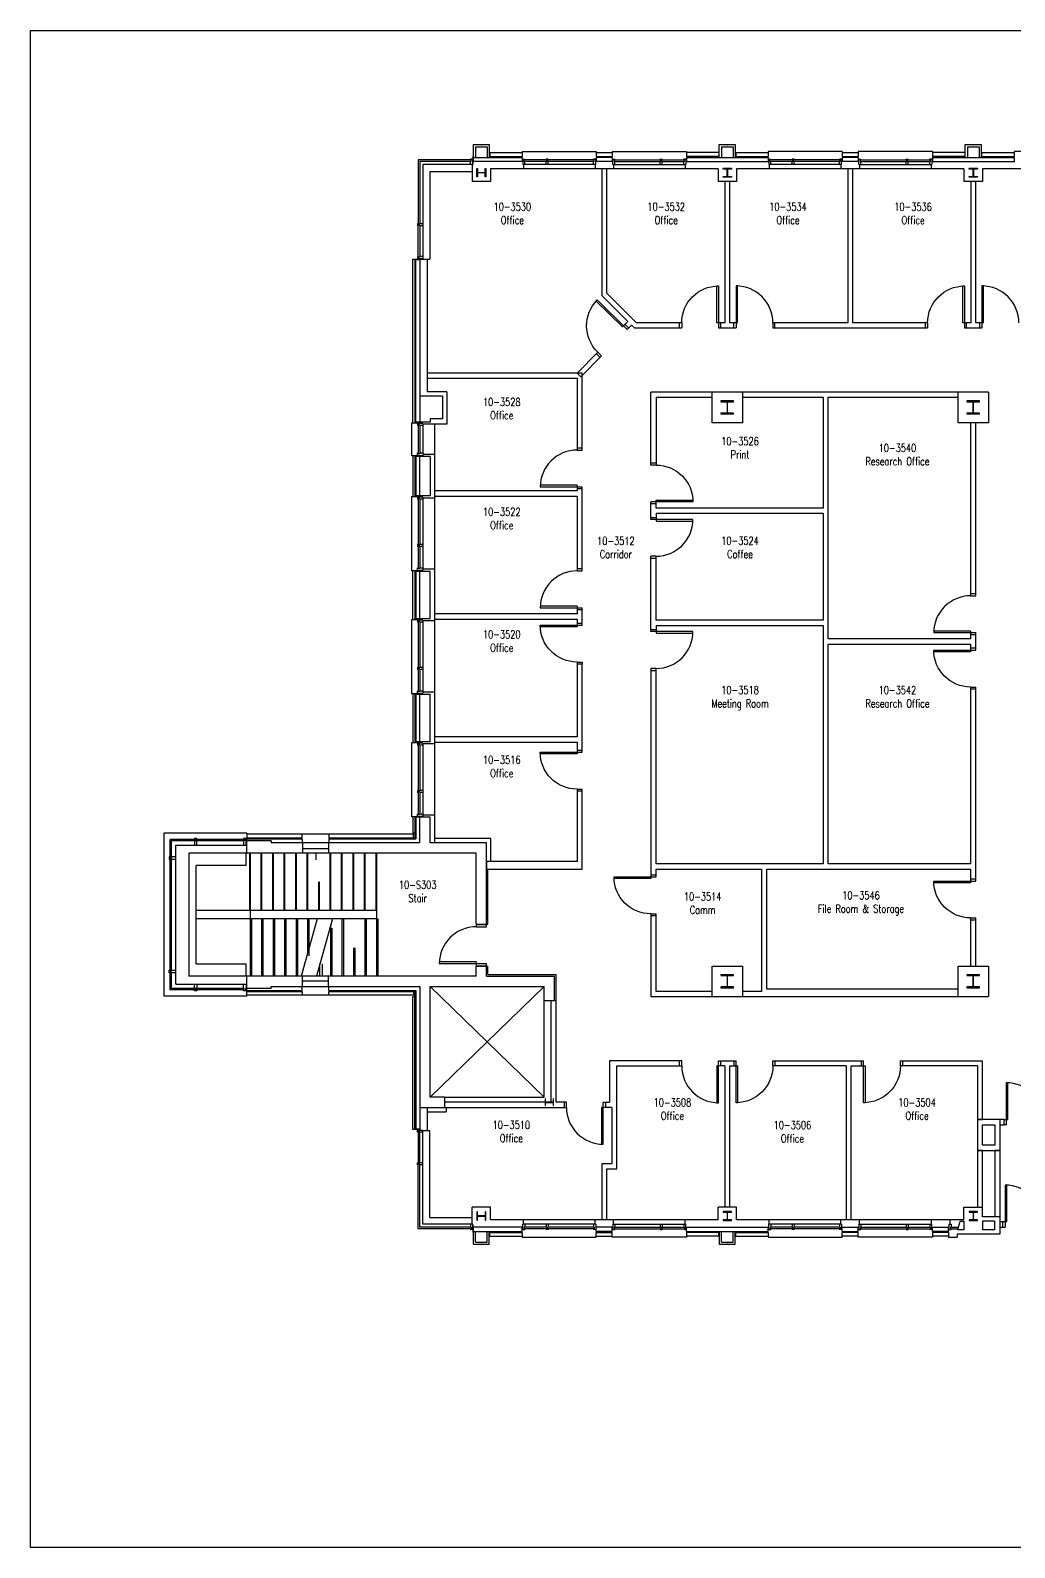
# Model space of a CAD drawing. Extents: x 11182 to 734459, y -1391328 to 152085.
# Drawn here: x 403488 to 427498, y -1110675 to -1073659 of the extents above; entities that cross this region are included whole.
import ezdxf
from ezdxf.enums import TextEntityAlignment as Align

# ---------------------------------------------------------------- set-up
doc = ezdxf.new("R2010")
doc.units = 0
doc.header["$LTSCALE"] = 500
doc.header["$MEASUREMENT"] = 0
doc.layers.add('0_Defpoints', color=106, linetype='CONTINUOUS', plot=False)
for name, color, linetype in [('0_room_data', 7, 'CONTINUOUS'), ('1_Wall_Exist', 251, 'CONTINUOUS'), ('3_Text', 7, 'CONTINUOUS')]:
    doc.layers.add(name, color=color, linetype=linetype)
doc.styles.add('1_200', font='simplex.shx', dxfattribs={"width": 0.75, "height": 460})

# ---------------------------------------------------------------- blocks, each defined once
blk = doc.blocks.new('room_data')
at = {"layer": '3_Text', "style": '1_200', "width": 0.75}
for tag, p in [('ROOMNUM', (0, 0)), ('ROOMUSE', (0, -575))]:
    blk.add_attdef(tag, text='', height=345, dxfattribs=at).set_placement(p, align=Align.MIDDLE_CENTER)

msp = doc.modelspace()

# ---------------------------------------------------------------- linework, layer by layer
at = {"layer": '0_Defpoints'}
msp.add_lwpolyline([(403488, -1073659), (461123, -1073659), (461123, -1110675), (403488, -1110675)], close=True, dxfattribs=at)
at = {"layer": '1_Wall_Exist'}
for p, q in [((414286, -1076728), (414281, -1076913)), ((414282, -1076914), (414287, -1076729)), ((414291, -1076728), (414286, -1076728)), ((414287, -1076729), (414290, -1076729)), ((414290, -1076729), (414290, -1076737)), ((414290, -1076737), (414291, -1076737)), ((414291, -1076737), (414291, -1076728)), ((414293, -1076443), (414293, -1076858)), ((414293, -1076443), (414483, -1076443)), ((414293, -1076758), (415483, -1076758)), ((414347, -1076497), (414629, -1076497)), ((414347, -1076497), (414347, -1076758)), ((414483, -1076443), (414483, -1076453)), ((414483, -1076453), (414493, -1076453)), ((414493, -1076453), (414493, -1076443)), ((414493, -1076443), (414683, -1076443)), ((414629, -1076497), (414629, -1076758)), ((414683, -1076443), (414683, -1076758)), ((414693, -1076643), (415483, -1076643)), ((414693, -1076643), (414693, -1076733)), ((414693, -1076733), (415483, -1076733)), ((415483, -1076618), (415483, -1076733)), ((415483, -1076618), (417293, -1076618)), ((415483, -1076758), (415483, -1076858)), ((417293, -1076618), (417293, -1076733)), ((417293, -1076643), (417683, -1076643)), ((417293, -1076733), (417683, -1076733)), ((417683, -1076758), (417293, -1076758)), ((417293, -1076758), (417293, -1076858)), ((417683, -1076618), (417683, -1076733)), ((417683, -1076618), (419493, -1076618)), ((417683, -1076758), (417683, -1076858)), ((419493, -1076618), (419493, -1076733)), ((420283, -1076643), (419493, -1076643)), ((420283, -1076733), (419493, -1076733)), ((419493, -1076758), (421483, -1076758)), ((419493, -1076758), (419493, -1076858)), ((420283, -1076643), (420283, -1076733)), ((420293, -1076758), (420293, -1076443)), ((420293, -1076443), (420483, -1076443)), ((420347, -1076497), (420629, -1076497)), ((420347, -1076497), (420347, -1076758)), ((420483, -1076443), (420483, -1076453)), ((420483, -1076453), (420493, -1076453)), ((420493, -1076453), (420493, -1076443)), ((420493, -1076443), (420683, -1076443)), ((420629, -1076497), (420629, -1076758)), ((420683, -1076443), (420683, -1076758)), ((420693, -1076643), (421483, -1076643)), ((420693, -1076643), (420693, -1076733)), ((420693, -1076733), (421483, -1076733)), ((421483, -1076618), (421483, -1076733)), ((423293, -1076618), (421483, -1076618)), ((421483, -1076758), (421483, -1076858)), ((423293, -1076618), (423293, -1076733)), ((423293, -1076643), (423683, -1076643)), ((423293, -1076733), (423683, -1076733)), ((423683, -1076758), (423293, -1076758)), ((423293, -1076758), (423293, -1076858)), ((423683, -1076618), (423683, -1076733)), ((425493, -1076618), (423683, -1076618)), ((423683, -1076758), (423683, -1076858)), ((425493, -1076618), (425493, -1076733)), ((426283, -1076643), (425493, -1076643)), ((426283, -1076733), (425493, -1076733)), ((425493, -1076758), (427483, -1076758)), ((425493, -1076758), (425493, -1076858)), ((426283, -1076643), (426283, -1076733)), ((426293, -1076758), (426293, -1076443)), ((426293, -1076443), (426483, -1076443)), ((426347, -1076497), (426629, -1076497)), ((426347, -1076497), (426347, -1076758)), ((426483, -1076443), (426483, -1076453)), ((426483, -1076453), (426493, -1076453)), ((426493, -1076453), (426493, -1076443)), ((426493, -1076443), (426683, -1076443)), ((426629, -1076497), (426629, -1076758)), ((426683, -1076443), (426683, -1076758)), ((426693, -1076643), (427483, -1076643)), ((426693, -1076643), (426693, -1076733)), ((426693, -1076733), (427483, -1076733)), ((427483, -1076618), (427483, -1076733)), ((429293, -1076618), (427483, -1076618)), ((427483, -1076758), (427483, -1076858)), ((414242, -1076821), (412951, -1076821)), ((412951, -1076821), (412951, -1078390)), ((414242, -1076858), (412988, -1076858)), ((412988, -1076858), (412988, -1078390)), ((414278, -1076931), (413061, -1076931)), ((413061, -1076931), (413061, -1079228)), ((413229, -1077099), (414262, -1077099)), ((413229, -1077099), (413229, -1079238)), ((414278, -1076802), (414228, -1076802)), ((414228, -1076821), (414228, -1076802)), ((414228, -1076931), (414228, -1076858)), ((414242, -1076858), (414242, -1076821)), ((414262, -1076931), (414262, -1077349)), ((414281, -1076913), (414266, -1076913)), ((414266, -1076913), (414266, -1076914)), ((414266, -1076913), (414266, -1076914)), ((414266, -1076914), (414282, -1076914)), ((414278, -1076802), (414278, -1076931)), ((415498, -1076858), (414278, -1076858)), ((414380, -1077236), (414380, -1077030)), ((414380, -1077030), (414394, -1077030)), ((414397, -1077033), (414397, -1077125)), ((414397, -1077141), (414397, -1077233)), ((414400, -1077128), (414576, -1077128)), ((414576, -1077138), (414400, -1077138)), ((414579, -1077125), (414579, -1077033)), ((414579, -1077233), (414579, -1077141)), ((414582, -1077030), (414596, -1077030)), ((414596, -1077030), (414596, -1077236)), ((414714, -1077039), (414714, -1077349)), ((420262, -1077039), (414714, -1077039)), ((415498, -1076802), (415498, -1076931)), ((415498, -1076802), (415548, -1076802)), ((417278, -1076931), (415498, -1076931)), ((415514, -1076931), (415514, -1077039)), ((416087, -1076821), (415534, -1076821)), ((415534, -1076858), (415534, -1076821)), ((416087, -1076858), (415534, -1076858)), ((415548, -1076821), (415548, -1076802)), ((415548, -1076931), (415548, -1076858)), ((416123, -1076802), (416073, -1076802)), ((416073, -1076821), (416073, -1076802)), ((416073, -1076931), (416073, -1076858)), ((416087, -1076858), (416087, -1076821)), ((417242, -1076821), (416112, -1076821)), ((416112, -1076858), (416112, -1076821)), ((417242, -1076858), (416112, -1076858)), ((416123, -1076821), (416123, -1076802)), ((416123, -1076931), (416123, -1076858)), ((417278, -1076802), (417228, -1076802)), ((417228, -1076821), (417228, -1076802)), ((417228, -1076931), (417228, -1076858)), ((417242, -1076858), (417242, -1076821)), ((417262, -1076931), (417262, -1077039)), ((417278, -1076931), (417278, -1076802)), ((417698, -1076858), (417278, -1076858)), ((417426, -1077039), (417426, -1080124)), ((417551, -1080072), (417551, -1077039)), ((417698, -1076802), (417748, -1076802)), ((417698, -1076931), (417698, -1076802)), ((417698, -1076931), (419478, -1076931)), ((417714, -1076931), (417714, -1077039)), ((417734, -1076821), (418864, -1076821)), ((417734, -1076858), (417734, -1076821)), ((417734, -1076858), (418864, -1076858)), ((417748, -1076821), (417748, -1076802)), ((417748, -1076931), (417748, -1076858)), ((418853, -1076802), (418903, -1076802)), ((418853, -1076821), (418853, -1076802)), ((418853, -1076931), (418853, -1076858)), ((418864, -1076858), (418864, -1076821)), ((418889, -1076821), (419442, -1076821)), ((418889, -1076858), (418889, -1076821)), ((418889, -1076858), (419442, -1076858)), ((418903, -1076821), (418903, -1076802)), ((418903, -1076931), (418903, -1076858)), ((419478, -1076802), (419428, -1076802)), ((419428, -1076821), (419428, -1076802)), ((419428, -1076931), (419428, -1076858)), ((419442, -1076858), (419442, -1076821)), ((419462, -1076931), (419462, -1077039)), ((419478, -1076802), (419478, -1076931)), ((419478, -1076858), (421498, -1076858)), ((420262, -1077039), (420262, -1077349)), ((420385, -1077039), (420385, -1077025)), ((420385, -1077025), (420591, -1077025)), ((420480, -1077042), (420388, -1077042)), ((420483, -1077221), (420483, -1077045)), ((420493, -1077045), (420493, -1077221)), ((420588, -1077042), (420496, -1077042)), ((420591, -1077025), (420591, -1077039)), ((420714, -1077039), (420714, -1077349)), ((426262, -1077039), (420714, -1077039)), ((421498, -1076802), (421498, -1076931)), ((421498, -1076802), (421548, -1076802)), ((423278, -1076931), (421498, -1076931)), ((421514, -1076931), (421514, -1077039)), ((422087, -1076821), (421534, -1076821)), ((421534, -1076858), (421534, -1076821)), ((422087, -1076858), (421534, -1076858)), ((421548, -1076821), (421548, -1076802)), ((421548, -1076931), (421548, -1076858)), ((422123, -1076802), (422073, -1076802)), ((422073, -1076821), (422073, -1076802)), ((422073, -1076931), (422073, -1076858)), ((422087, -1076858), (422087, -1076821)), ((423242, -1076821), (422112, -1076821)), ((422112, -1076858), (422112, -1076821)), ((423242, -1076858), (422112, -1076858)), ((422123, -1076821), (422123, -1076802)), ((422123, -1076931), (422123, -1076858)), ((423278, -1076802), (423228, -1076802)), ((423228, -1076821), (423228, -1076802)), ((423228, -1076931), (423228, -1076858)), ((423242, -1076858), (423242, -1076821)), ((423262, -1076931), (423262, -1077039)), ((423278, -1076931), (423278, -1076802)), ((423698, -1076858), (423278, -1076858)), ((423426, -1077039), (423426, -1080795)), ((423551, -1080795), (423551, -1077039)), ((423698, -1076802), (423748, -1076802)), ((423698, -1076931), (423698, -1076802)), ((423698, -1076931), (425478, -1076931)), ((423714, -1076931), (423714, -1077039)), ((423734, -1076821), (424864, -1076821)), ((423734, -1076858), (423734, -1076821)), ((423734, -1076858), (424864, -1076858)), ((423748, -1076821), (423748, -1076802)), ((423748, -1076931), (423748, -1076858)), ((424853, -1076802), (424903, -1076802)), ((424853, -1076821), (424853, -1076802)), ((424853, -1076931), (424853, -1076858)), ((424864, -1076858), (424864, -1076821)), ((424889, -1076821), (425442, -1076821)), ((424889, -1076858), (424889, -1076821)), ((424889, -1076858), (425442, -1076858)), ((424903, -1076821), (424903, -1076802)), ((424903, -1076931), (424903, -1076858)), ((425478, -1076802), (425428, -1076802)), ((425428, -1076821), (425428, -1076802)), ((425428, -1076931), (425428, -1076858)), ((425442, -1076858), (425442, -1076821)), ((425462, -1076931), (425462, -1077039)), ((425478, -1076802), (425478, -1076931)), ((425478, -1076858), (427498, -1076858)), ((426262, -1077039), (426262, -1077349)), ((426385, -1077039), (426385, -1077025)), ((426385, -1077025), (426591, -1077025)), ((426480, -1077042), (426388, -1077042)), ((426483, -1077221), (426483, -1077045)), ((426493, -1077045), (426493, -1077221)), ((426588, -1077042), (426496, -1077042)), ((426591, -1077025), (426591, -1077039)), ((426714, -1077039), (426714, -1077349)), ((432262, -1077039), (426714, -1077039)), ((414714, -1077349), (414262, -1077349)), ((414394, -1077236), (414380, -1077236)), ((414596, -1077236), (414582, -1077236)), ((420714, -1077349), (420262, -1077349)), ((420385, -1077241), (420385, -1077227)), ((420591, -1077241), (420385, -1077241)), ((420388, -1077224), (420480, -1077224)), ((420426, -1077349), (420426, -1080795)), ((420496, -1077224), (420588, -1077224)), ((420551, -1080795), (420551, -1077349)), ((420591, -1077227), (420591, -1077241)), ((426714, -1077349), (426262, -1077349)), ((426385, -1077241), (426385, -1077227)), ((426591, -1077241), (426385, -1077241)), ((426388, -1077224), (426480, -1077224)), ((426426, -1077349), (426426, -1080795)), ((426496, -1077224), (426588, -1077224)), ((426551, -1080795), (426551, -1077349)), ((426591, -1077227), (426591, -1077241)), ((412932, -1078378), (412932, -1078428)), ((412951, -1078378), (412932, -1078378)), ((412951, -1078428), (412932, -1078428)), ((412988, -1078390), (412951, -1078390)), ((412951, -1079190), (412951, -1078415)), ((412988, -1078415), (412951, -1078415)), ((413061, -1078378), (412988, -1078378)), ((412988, -1078415), (412988, -1079190)), ((413061, -1078428), (412988, -1078428)), ((412818, -1083233), (412818, -1079243)), ((412818, -1079243), (412988, -1079243)), ((412863, -1079253), (412863, -1083218)), ((412863, -1079253), (412988, -1079253)), ((412888, -1083218), (412888, -1079253)), ((412932, -1079178), (412932, -1079228)), ((412951, -1079178), (412932, -1079178)), ((412932, -1079228), (413061, -1079228)), ((412988, -1079190), (412951, -1079190)), ((413061, -1079178), (412988, -1079178)), ((412988, -1079238), (413169, -1079238)), ((412988, -1079238), (412988, -1083218)), ((413169, -1079238), (413169, -1082475)), ((413169, -1079238), (413229, -1079238)), ((418273, -1080795), (417551, -1080072)), ((420236, -1080795), (420236, -1079895)), ((420236, -1079895), (420276, -1079895)), ((420276, -1079895), (420276, -1080920)), ((420741, -1079895), (420701, -1079895)), ((420701, -1079895), (420701, -1080920)), ((420741, -1080795), (420741, -1079895)), ((426236, -1080795), (426236, -1079895)), ((426236, -1079895), (426276, -1079895)), ((426276, -1079895), (426276, -1080920)), ((426741, -1079895), (426701, -1079895)), ((426701, -1079895), (426701, -1080920)), ((426741, -1080795), (426741, -1079895)), ((417288, -1080265), (417316, -1080237)), ((417930, -1080896), (417288, -1080265)), ((417316, -1080237), (418047, -1080955)), ((417426, -1080124), (418062, -1080761)), ((418062, -1080761), (417930, -1080896)), ((417993, -1080831), (418082, -1080919)), ((418047, -1080955), (418151, -1080849)), ((418151, -1080849), (418222, -1080920)), ((419376, -1080795), (418273, -1080795)), ((419326, -1080920), (419326, -1080795)), ((419376, -1080795), (419376, -1080920)), ((420426, -1080795), (420236, -1080795)), ((420326, -1080795), (420326, -1080920)), ((420741, -1080795), (420551, -1080795)), ((420651, -1080920), (420651, -1080795)), ((423426, -1080795), (421601, -1080795)), ((421601, -1080795), (421601, -1080920)), ((421651, -1080920), (421651, -1080795)), ((425376, -1080795), (423551, -1080795)), ((425326, -1080920), (425326, -1080795)), ((425376, -1080795), (425376, -1080920)), ((426426, -1080795), (426236, -1080795)), ((426326, -1080920), (426326, -1080795)), ((426741, -1080795), (426551, -1080795)), ((426651, -1080920), (426651, -1080795)), ((418222, -1080920), (419376, -1080920)), ((420276, -1080920), (420701, -1080920)), ((421601, -1080920), (425376, -1080920)), ((426276, -1080920), (426701, -1080920)), ((417327, -1081509), (416825, -1082021)), ((417381, -1081633), (417292, -1081545)), ((417327, -1081509), (417417, -1081597)), ((416914, -1082108), (417417, -1081597)), ((416950, -1082021), (413169, -1082020)), ((413169, -1082020), (413169, -1082145)), ((413169, -1082145), (416825, -1082146)), ((416825, -1082021), (416914, -1082108)), ((416825, -1082146), (416825, -1083898)), ((416950, -1083898), (416950, -1082021)), ((413538, -1082583), (412988, -1082583)), ((413646, -1082475), (413169, -1082475)), ((413538, -1082583), (413538, -1083133)), ((413646, -1082475), (413646, -1083268)), ((426860, -1082485), (418625, -1082485)), ((418625, -1084263), (418625, -1082485)), ((418750, -1082610), (420117, -1082610)), ((418750, -1082610), (418750, -1084263)), ((420117, -1083231), (420117, -1082485)), ((420642, -1082701), (420335, -1082701)), ((420335, -1082701), (420335, -1082717)), ((420642, -1082717), (420642, -1082701)), ((420860, -1082485), (420860, -1083231)), ((420860, -1082610), (422825, -1082610)), ((422825, -1082610), (422825, -1085314)), ((422950, -1088505), (422950, -1082610)), ((422950, -1082610), (426117, -1082610)), ((426117, -1083231), (426117, -1082485)), ((426642, -1082701), (426335, -1082701)), ((426335, -1082701), (426335, -1082717)), ((426642, -1082717), (426642, -1082701)), ((426860, -1082485), (426860, -1083231)), ((420335, -1082999), (420335, -1083015)), ((420335, -1083015), (420642, -1083015)), ((420338, -1082720), (420479, -1082720)), ((420479, -1082996), (420338, -1082996)), ((420482, -1082723), (420482, -1082993)), ((420494, -1082993), (420494, -1082723)), ((420497, -1082720), (420639, -1082720)), ((420639, -1082996), (420497, -1082996)), ((420642, -1083015), (420642, -1082999)), ((426335, -1082999), (426335, -1083015)), ((426335, -1083015), (426642, -1083015)), ((426338, -1082720), (426479, -1082720)), ((426479, -1082996), (426338, -1082996)), ((426482, -1082723), (426482, -1082993)), ((426494, -1082993), (426494, -1082723)), ((426497, -1082720), (426639, -1082720)), ((426639, -1082996), (426497, -1082996)), ((426642, -1083015), (426642, -1082999)), ((412793, -1084043), (412793, -1083233)), ((412793, -1083233), (412988, -1083233)), ((413238, -1083218), (412863, -1083218)), ((412932, -1083248), (412932, -1083298)), ((413061, -1083248), (412932, -1083248)), ((412951, -1083298), (412932, -1083298)), ((412951, -1083284), (412951, -1083991)), ((412988, -1083284), (412951, -1083284)), ((412988, -1083284), (412988, -1083991)), ((413061, -1083298), (412988, -1083298)), ((413061, -1083248), (413061, -1084028)), ((413646, -1083268), (413061, -1083268)), ((413538, -1083133), (413238, -1083133)), ((413238, -1083133), (413238, -1083218)), ((413346, -1083268), (413346, -1093483)), ((420860, -1083231), (420117, -1083231)), ((426860, -1083231), (426117, -1083231)), ((426425, -1083231), (426425, -1087453)), ((426550, -1087453), (426550, -1083231)), ((412988, -1084043), (412793, -1084043)), ((412818, -1084043), (412818, -1085033)), ((412863, -1084058), (412863, -1085018)), ((413238, -1084058), (412863, -1084058)), ((412888, -1084058), (412888, -1085018)), ((412932, -1084028), (412932, -1083978)), ((412951, -1083978), (412932, -1083978)), ((412932, -1084028), (413061, -1084028)), ((412988, -1083991), (412951, -1083991)), ((413061, -1083978), (412988, -1083978)), ((412988, -1085018), (412988, -1084058)), ((413346, -1084008), (413061, -1084008)), ((413238, -1084058), (413238, -1085018)), ((416825, -1083848), (416950, -1083848)), ((416825, -1083898), (416950, -1083898)), ((418625, -1084213), (418750, -1084213)), ((418750, -1084263), (418625, -1084263)), ((416825, -1084895), (413346, -1084895)), ((413346, -1084895), (413346, -1085020)), ((416825, -1084758), (415925, -1084758)), ((415925, -1084758), (415925, -1084798)), ((415925, -1084798), (416950, -1084798)), ((416825, -1084758), (416825, -1084895)), ((416950, -1084848), (416825, -1084848)), ((416950, -1086845), (416950, -1084798)), ((412793, -1086843), (412793, -1085033)), ((412793, -1085033), (412988, -1085033)), ((413238, -1085018), (412863, -1085018)), ((412932, -1085048), (412932, -1085098)), ((413061, -1085048), (412932, -1085048)), ((412951, -1085098), (412932, -1085098)), ((412951, -1085084), (412951, -1086214)), ((412988, -1085084), (412951, -1085084)), ((412988, -1085084), (412988, -1086214)), ((413061, -1085098), (412988, -1085098)), ((413061, -1085048), (413061, -1086828)), ((413346, -1085068), (413061, -1085068)), ((413346, -1085020), (416825, -1085020)), ((416825, -1085020), (416825, -1086845)), ((419650, -1085163), (418625, -1085163)), ((418625, -1085590), (418625, -1085163)), ((418750, -1085213), (418625, -1085213)), ((418750, -1085314), (418750, -1085123)), ((418750, -1085123), (419650, -1085123)), ((419650, -1085123), (419650, -1085163)), ((418625, -1085540), (418750, -1085540)), ((419650, -1085590), (418625, -1085590)), ((422825, -1085314), (418750, -1085314)), ((418750, -1085439), (422825, -1085439)), ((418750, -1085439), (418750, -1085630)), ((418750, -1085630), (419650, -1085630)), ((419650, -1085630), (419650, -1085590)), ((422825, -1085439), (422825, -1088052)), ((412932, -1086203), (412932, -1086253)), ((412951, -1086203), (412932, -1086203)), ((412951, -1086253), (412932, -1086253)), ((412988, -1086214), (412951, -1086214)), ((412951, -1086239), (412951, -1086791)), ((412988, -1086239), (412951, -1086239)), ((413061, -1086203), (412988, -1086203)), ((412988, -1086239), (412988, -1086791)), ((413061, -1086253), (412988, -1086253)), ((418750, -1086490), (418625, -1086490)), ((418625, -1088327), (418625, -1086490)), ((418750, -1086540), (418625, -1086540)), ((418750, -1088052), (418750, -1086490)), ((412988, -1086843), (412793, -1086843)), ((412818, -1088033), (412818, -1086843)), ((413238, -1086858), (412863, -1086858)), ((412863, -1086858), (412863, -1088018)), ((412888, -1086858), (412888, -1088018)), ((412932, -1086828), (412932, -1086778)), ((412951, -1086778), (412932, -1086778)), ((412932, -1086828), (413061, -1086828)), ((412988, -1086791), (412951, -1086791)), ((413061, -1086778), (412988, -1086778)), ((412988, -1088018), (412988, -1086858)), ((413346, -1086808), (413061, -1086808)), ((413238, -1088018), (413238, -1086858)), ((416950, -1086795), (416825, -1086795)), ((416825, -1086845), (416950, -1086845)), ((426550, -1087403), (426425, -1087403)), ((426425, -1087453), (426550, -1087453)), ((416825, -1087705), (415925, -1087705)), ((415925, -1087705), (415925, -1087745)), ((415925, -1087745), (416950, -1087745)), ((416825, -1087705), (416825, -1087895)), ((416950, -1087795), (416825, -1087795)), ((416950, -1088170), (416950, -1087745)), ((412793, -1089843), (412793, -1088033)), ((412793, -1088033), (412988, -1088033)), ((413238, -1088018), (412863, -1088018)), ((412932, -1088048), (412932, -1088098)), ((413061, -1088048), (412932, -1088048)), ((412951, -1088098), (412932, -1088098)), ((412951, -1088084), (412951, -1089214)), ((412988, -1088084), (412951, -1088084)), ((412988, -1088084), (412988, -1089214)), ((413061, -1088098), (412988, -1088098)), ((413061, -1088048), (413061, -1089828)), ((413346, -1088068), (413061, -1088068)), ((416825, -1087895), (413346, -1087895)), ((413346, -1087895), (413346, -1088020)), ((413346, -1088020), (416825, -1088020)), ((415925, -1088210), (415925, -1088170)), ((415925, -1088170), (416950, -1088170)), ((416825, -1088210), (415925, -1088210)), ((416825, -1088020), (416825, -1088170)), ((416825, -1088120), (416950, -1088120)), ((416825, -1088170), (416825, -1088210)), ((422825, -1088052), (418750, -1088052)), ((418750, -1088177), (422825, -1088177)), ((418750, -1088177), (418750, -1088367)), ((422825, -1088177), (422825, -1093995)), ((418625, -1088277), (418750, -1088277)), ((419650, -1088327), (418625, -1088327)), ((418750, -1088367), (419650, -1088367)), ((419650, -1088367), (419650, -1088327)), ((426425, -1088505), (422950, -1088505)), ((426425, -1088313), (425525, -1088313)), ((425525, -1088313), (425525, -1088353)), ((425525, -1088353), (426550, -1088353)), ((426425, -1088313), (426425, -1088505)), ((426550, -1088403), (426425, -1088403)), ((426550, -1088780), (426550, -1088353)), ((422950, -1093995), (422950, -1088630)), ((422950, -1088630), (426425, -1088630)), ((425525, -1088820), (425525, -1088780)), ((425525, -1088780), (426550, -1088780)), ((426425, -1088820), (425525, -1088820)), ((426425, -1088630), (426425, -1088820)), ((426550, -1088730), (426425, -1088730)), ((412932, -1089203), (412932, -1089253)), ((412951, -1089203), (412932, -1089203)), ((412951, -1089253), (412932, -1089253)), ((412988, -1089214), (412951, -1089214)), ((412951, -1089239), (412951, -1089791)), ((412988, -1089239), (412951, -1089239)), ((413061, -1089203), (412988, -1089203)), ((412988, -1089239), (412988, -1089791)), ((413061, -1089253), (412988, -1089253)), ((416825, -1089070), (416825, -1090896)), ((416825, -1089070), (416950, -1089070)), ((416950, -1089120), (416825, -1089120)), ((416950, -1089070), (416950, -1089120)), ((416950, -1091271), (416950, -1089120)), ((418750, -1089227), (418625, -1089227)), ((418625, -1089227), (418625, -1094352)), ((418625, -1089277), (418750, -1089277)), ((418750, -1093995), (418750, -1089227)), ((426425, -1089680), (426425, -1093995)), ((426425, -1089680), (426550, -1089680)), ((426550, -1089730), (426425, -1089730)), ((426550, -1094413), (426550, -1089680)), ((412818, -1089843), (412793, -1089843)), ((412988, -1089843), (412818, -1089843)), ((412818, -1089843), (412818, -1091033)), ((412863, -1089858), (412863, -1091018)), ((413238, -1089858), (412863, -1089858)), ((412888, -1089858), (412888, -1091018)), ((412932, -1089828), (412932, -1089778)), ((412951, -1089778), (412932, -1089778)), ((412932, -1089828), (413061, -1089828)), ((412988, -1089791), (412951, -1089791)), ((413061, -1089778), (412988, -1089778)), ((412988, -1091018), (412988, -1089858)), ((413346, -1089808), (413061, -1089808)), ((413238, -1091018), (413238, -1089858)), ((412793, -1092843), (412793, -1091033)), ((412793, -1091033), (412988, -1091033)), ((413238, -1091018), (412863, -1091018)), ((412932, -1091048), (412932, -1091098)), ((413061, -1091048), (412932, -1091048)), ((412951, -1091098), (412932, -1091098)), ((412951, -1091084), (412951, -1092214)), ((412988, -1091084), (412951, -1091084)), ((412988, -1091084), (412988, -1092214)), ((413061, -1091098), (412988, -1091098)), ((413061, -1091048), (413061, -1092828)), ((413346, -1091068), (413061, -1091068)), ((416825, -1090896), (413346, -1090896)), ((413346, -1090896), (413346, -1091021)), ((413346, -1091021), (416825, -1091021)), ((416825, -1091021), (416825, -1091311)), ((415925, -1091311), (415925, -1091271)), ((415925, -1091271), (416950, -1091271)), ((416825, -1091311), (415925, -1091311)), ((416825, -1091221), (416950, -1091221)), ((412932, -1092203), (412932, -1092253)), ((412951, -1092203), (412932, -1092203)), ((412951, -1092253), (412932, -1092253)), ((412988, -1092214), (412951, -1092214)), ((412951, -1092239), (412951, -1092791)), ((412988, -1092239), (412951, -1092239)), ((413061, -1092203), (412988, -1092203)), ((412988, -1092239), (412988, -1092791)), ((413061, -1092253), (412988, -1092253)), ((416825, -1092171), (416825, -1093938)), ((416825, -1092171), (416950, -1092171)), ((416950, -1092221), (416825, -1092221)), ((416950, -1093938), (416950, -1092171)), ((412988, -1092843), (412793, -1092843)), ((412818, -1092843), (412818, -1093233)), ((413238, -1092858), (412863, -1092858)), ((412863, -1092858), (412863, -1093358)), ((412888, -1092858), (412888, -1093383)), ((412932, -1092828), (412932, -1092778)), ((412951, -1092778), (412932, -1092778)), ((412932, -1092828), (413061, -1092828)), ((412988, -1092791), (412951, -1092791)), ((413061, -1092778), (412988, -1092778)), ((412988, -1093483), (412988, -1092858)), ((413346, -1092808), (413061, -1092808)), ((413238, -1093483), (413238, -1092858)), ((408768, -1093243), (406743, -1093243)), ((406743, -1093243), (406743, -1097223)), ((408707, -1093402), (406902, -1093402)), ((406902, -1093835), (406902, -1093402)), ((406908, -1093408), (406908, -1097058)), ((408696, -1093433), (406933, -1093433)), ((406933, -1093835), (406933, -1093433)), ((407553, -1093374), (407489, -1093374)), ((407489, -1093374), (407489, -1093402)), ((407507, -1093433), (407489, -1093433)), ((407489, -1093433), (407489, -1093535)), ((407507, -1093402), (407507, -1093433)), ((407535, -1093433), (407535, -1093402)), ((407535, -1093402), (407553, -1093402)), ((407553, -1093433), (407535, -1093433)), ((407553, -1093402), (407553, -1093374)), ((407553, -1093535), (407553, -1093433)), ((408753, -1093374), (408689, -1093374)), ((408689, -1093374), (408689, -1093402)), ((408707, -1093433), (408689, -1093433)), ((408689, -1093433), (408689, -1093535)), ((408707, -1093402), (408707, -1093433)), ((408735, -1093433), (408735, -1093402)), ((408735, -1093402), (408753, -1093402)), ((408753, -1093433), (408735, -1093433)), ((408738, -1093408), (408738, -1093358)), ((408753, -1093402), (408753, -1093374)), ((408753, -1093535), (408753, -1093433)), ((408763, -1093383), (408763, -1093733)), ((408763, -1093383), (410118, -1093383)), ((409363, -1093433), (408763, -1093433)), ((408768, -1093243), (408768, -1093358)), ((412833, -1093268), (408768, -1093268)), ((408768, -1093358), (410118, -1093358)), ((409363, -1093433), (409363, -1093483)), ((410118, -1093358), (410118, -1093268)), ((410118, -1093383), (410118, -1093483)), ((410768, -1093268), (410768, -1093358)), ((410768, -1093358), (412863, -1093358)), ((410768, -1093383), (410768, -1093483)), ((410768, -1093383), (412888, -1093383)), ((412818, -1093233), (412863, -1093233)), ((412833, -1093358), (412833, -1093268)), ((414721, -1093375), (413346, -1093375)), ((414721, -1093938), (414721, -1093375)), ((407035, -1093535), (408753, -1093535)), ((407035, -1096931), (407035, -1093535)), ((407358, -1093733), (407358, -1096733)), ((414363, -1093733), (407358, -1093733)), ((408745, -1093733), (408745, -1094033)), ((408833, -1093733), (408833, -1095133)), ((408858, -1096733), (408858, -1093733)), ((409113, -1093733), (409113, -1095133)), ((409138, -1095133), (409138, -1093733)), ((412988, -1093483), (409363, -1093483)), ((409393, -1093733), (409393, -1095133)), ((409418, -1095133), (409418, -1093733)), ((409673, -1093733), (409673, -1095133)), ((409698, -1095133), (409698, -1093733)), ((409953, -1093733), (409953, -1095133)), ((409978, -1095133), (409978, -1093733)), ((410123, -1093483), (410123, -1093733)), ((410123, -1093616), (410763, -1093616)), ((410233, -1093733), (410233, -1095133)), ((410258, -1095133), (410258, -1093733)), ((410463, -1093891), (410463, -1093733)), ((410763, -1093483), (410763, -1093733)), ((410793, -1093733), (410793, -1095133)), ((410818, -1095133), (410818, -1093733)), ((411073, -1093733), (411073, -1095133)), ((411098, -1095133), (411098, -1093733)), ((411353, -1093733), (411353, -1095133)), ((411378, -1095133), (411378, -1093733)), ((411633, -1093733), (411633, -1095133)), ((411658, -1095133), (411658, -1093733)), ((411913, -1093733), (411913, -1095133)), ((411938, -1096733), (411938, -1093733)), ((414613, -1093483), (413238, -1093483)), ((414363, -1095468), (414363, -1093733)), ((414613, -1095468), (414613, -1093483)), ((406874, -1093818), (406874, -1093882)), ((406902, -1093818), (406874, -1093818)), ((406874, -1093882), (406902, -1093882)), ((406902, -1093835), (406902, -1093818)), ((406933, -1093835), (406902, -1093835)), ((406902, -1096603), (406902, -1093863)), ((406902, -1093863), (406933, -1093863)), ((406933, -1093818), (406933, -1093835)), ((407035, -1093818), (406933, -1093818)), ((406933, -1096603), (406933, -1093863)), ((406933, -1093863), (406933, -1093882)), ((406933, -1093882), (407035, -1093882)), ((408745, -1094033), (407533, -1094033)), ((407533, -1096433), (407533, -1094033)), ((414614, -1093938), (414614, -1094122)), ((416825, -1093938), (414614, -1093938)), ((414614, -1094122), (416950, -1094122)), ((414651, -1095468), (414651, -1094122)), ((416950, -1094122), (416950, -1093938)), ((416950, -1093938), (416950, -1093938)), ((422825, -1093995), (418750, -1093995)), ((418750, -1094120), (421325, -1094120)), ((418750, -1094312), (418750, -1094120)), ((421325, -1094120), (421325, -1097106)), ((421450, -1097047), (421450, -1094120)), ((421450, -1094120), (426425, -1094120)), ((426425, -1093995), (422950, -1093995)), ((426425, -1094120), (426425, -1094453)), ((410513, -1094435), (410513, -1095133)), ((410538, -1095133), (410538, -1094435)), ((417725, -1094352), (417725, -1094312)), ((417725, -1094312), (418750, -1094312)), ((418625, -1094352), (417725, -1094352)), ((418625, -1094262), (418750, -1094262)), ((425525, -1094453), (425525, -1094413)), ((425525, -1094413), (426550, -1094413)), ((426425, -1094453), (425525, -1094453)), ((426550, -1094363), (426425, -1094363)), ((411938, -1095133), (407533, -1095133)), ((418625, -1095212), (418625, -1097231)), ((418625, -1095212), (418750, -1095212)), ((418750, -1095262), (418625, -1095262)), ((418750, -1097106), (418750, -1095212)), ((411938, -1095333), (407533, -1095333)), ((408883, -1095333), (408883, -1096733)), ((409138, -1096733), (409138, -1095333)), ((409163, -1095333), (409163, -1096733)), ((409418, -1096733), (409418, -1095333)), ((409443, -1095333), (409443, -1096733)), ((409698, -1096733), (409698, -1095333)), ((409723, -1095333), (409723, -1096733)), ((409978, -1096733), (409978, -1095333)), ((410003, -1095333), (410003, -1096733)), ((410484, -1095333), (410097, -1096733)), ((410258, -1096150), (410258, -1095333)), ((410283, -1095333), (410283, -1096240)), ((410857, -1095333), (410469, -1096733)), ((410818, -1096733), (410818, -1095473)), ((410843, -1095564), (410843, -1096733)), ((411098, -1096733), (411098, -1095333)), ((411123, -1095333), (411123, -1096733)), ((411658, -1096733), (411658, -1095333)), ((411683, -1095333), (411683, -1096733)), ((411963, -1095333), (411963, -1096733)), ((414363, -1095468), (414651, -1095468)), ((414613, -1095478), (414363, -1095478)), ((414363, -1095478), (414363, -1095528)), ((414363, -1095528), (414613, -1095528)), ((414613, -1095528), (414613, -1095478)), ((426425, -1095313), (426425, -1096485)), ((426425, -1095313), (426550, -1095313)), ((426550, -1095363), (426425, -1095363)), ((426550, -1096485), (426550, -1095313)), ((411378, -1096733), (411378, -1096045)), ((411403, -1096045), (411403, -1096733)), ((414363, -1096383), (413463, -1096383)), ((413463, -1096383), (413463, -1096428)), ((414363, -1096383), (414363, -1096478)), ((406874, -1096648), (406874, -1096584)), ((406874, -1096584), (406902, -1096584)), ((406902, -1096648), (406874, -1096648)), ((406902, -1096603), (406933, -1096603)), ((406902, -1097064), (406902, -1096631)), ((406933, -1096631), (406902, -1096631)), ((406902, -1096631), (406902, -1096648)), ((406933, -1096603), (406933, -1096584)), ((406933, -1096584), (407035, -1096584)), ((406933, -1097033), (406933, -1096631)), ((406933, -1096648), (406933, -1096631)), ((407035, -1096648), (406933, -1096648)), ((414363, -1096733), (407358, -1096733)), ((407533, -1096433), (408745, -1096433)), ((408745, -1096433), (408745, -1096733)), ((408763, -1096733), (408763, -1097083)), ((410123, -1096983), (410123, -1096733)), ((410538, -1096431), (410538, -1096733)), ((410613, -1096733), (410613, -1096431)), ((410763, -1096983), (410763, -1096733)), ((413463, -1096428), (414613, -1096428)), ((414363, -1096478), (414613, -1096478)), ((414363, -1096733), (414363, -1096488)), ((414363, -1096488), (414651, -1096488)), ((414613, -1096478), (414613, -1096428)), ((414613, -1096733), (414613, -1096488)), ((414613, -1096733), (416273, -1096733)), ((414651, -1096695), (414651, -1096488)), ((414651, -1096695), (416311, -1096695)), ((416273, -1097333), (416273, -1096733)), ((416311, -1097333), (416311, -1096695)), ((420117, -1097231), (420117, -1096485)), ((420117, -1096485), (420860, -1096485)), ((420642, -1096701), (420335, -1096701)), ((420335, -1096701), (420335, -1096717)), ((420338, -1096720), (420479, -1096720)), ((420482, -1096723), (420482, -1096993)), ((420494, -1096993), (420494, -1096723)), ((420497, -1096720), (420639, -1096720)), ((420642, -1096717), (420642, -1096701)), ((420860, -1096485), (420860, -1097231)), ((426117, -1097231), (426117, -1096485)), ((426117, -1096485), (426860, -1096485)), ((426642, -1096701), (426335, -1096701)), ((426335, -1096701), (426335, -1096717)), ((426338, -1096720), (426479, -1096720)), ((426482, -1096723), (426482, -1096993)), ((426494, -1096993), (426494, -1096723)), ((426497, -1096720), (426639, -1096720)), ((426642, -1096717), (426642, -1096701)), ((426860, -1096485), (426860, -1097231)), ((408707, -1097064), (406902, -1097064)), ((408696, -1097033), (406933, -1097033)), ((407035, -1096931), (408753, -1096931)), ((407489, -1097033), (407489, -1096931)), ((407507, -1097033), (407489, -1097033)), ((407489, -1097092), (407489, -1097064)), ((407553, -1097092), (407489, -1097092)), ((407507, -1097064), (407507, -1097033)), ((407553, -1097033), (407535, -1097033)), ((407535, -1097033), (407535, -1097064)), ((407535, -1097064), (407553, -1097064)), ((407553, -1096931), (407553, -1097033)), ((407553, -1097064), (407553, -1097092)), ((408689, -1097033), (408689, -1096931)), ((408707, -1097033), (408689, -1097033)), ((408689, -1097092), (408689, -1097064)), ((408753, -1097092), (408689, -1097092)), ((408707, -1097064), (408707, -1097033)), ((408735, -1097033), (408735, -1097064)), ((408753, -1097033), (408735, -1097033)), ((408735, -1097064), (408753, -1097064)), ((408753, -1096931), (408753, -1097033)), ((408753, -1097064), (408753, -1097092)), ((409363, -1097033), (408763, -1097033)), ((408763, -1097083), (410118, -1097083)), ((408768, -1097223), (408768, -1097108)), ((408768, -1097108), (410118, -1097108)), ((409363, -1097033), (409363, -1096983)), ((409363, -1096983), (412988, -1096983)), ((410118, -1097083), (410118, -1096983)), ((410118, -1097108), (410118, -1097198)), ((410123, -1096850), (410763, -1096850)), ((410768, -1097083), (410768, -1096983)), ((410768, -1097083), (412888, -1097083)), ((410768, -1097198), (410768, -1097108)), ((410768, -1097108), (412833, -1097108)), ((412833, -1097108), (412833, -1097198)), ((412863, -1100458), (412863, -1097108)), ((412888, -1097083), (412888, -1100458)), ((412988, -1096983), (412988, -1100488)), ((416023, -1096983), (413238, -1099683)), ((413238, -1099683), (413238, -1096983)), ((413238, -1096983), (416023, -1096983)), ((416023, -1099683), (413239, -1096983)), ((416023, -1097333), (416023, -1096983)), ((420117, -1097106), (418750, -1097106)), ((420335, -1096999), (420335, -1097015)), ((420335, -1097015), (420642, -1097015)), ((420479, -1096996), (420338, -1096996)), ((420639, -1096996), (420497, -1096996)), ((420642, -1097015), (420642, -1096999)), ((421325, -1097106), (420860, -1097106)), ((426117, -1097047), (421450, -1097047)), ((426335, -1096999), (426335, -1097015)), ((426335, -1097015), (426642, -1097015)), ((426479, -1096996), (426338, -1096996)), ((426639, -1096996), (426497, -1096996)), ((426642, -1097015), (426642, -1096999)), ((408768, -1097223), (406743, -1097223)), ((410768, -1097198), (408768, -1097198)), ((412833, -1097198), (410768, -1097198)), ((412818, -1100473), (412818, -1097233)), ((412818, -1097233), (412863, -1097233)), ((416273, -1097333), (416023, -1097333)), ((416023, -1099683), (416024, -1097333)), ((416311, -1097333), (416186, -1097333)), ((416186, -1097333), (416186, -1099808)), ((416311, -1099808), (416311, -1097333)), ((418625, -1097231), (426860, -1097231)), ((419376, -1098795), (417614, -1098795)), ((417614, -1098795), (417614, -1099808)), ((417798, -1098920), (419376, -1098920)), ((417798, -1101433), (417798, -1098920)), ((419326, -1098920), (419326, -1098795)), ((419376, -1098920), (419376, -1098795)), ((420426, -1098920), (420236, -1098920)), ((420236, -1098920), (420236, -1099820)), ((420276, -1099820), (420276, -1098795)), ((420276, -1098795), (420701, -1098795)), ((420326, -1098795), (420326, -1098920)), ((420426, -1098920), (420426, -1102367)), ((420551, -1098920), (420741, -1098920)), ((420551, -1102367), (420551, -1098920)), ((420651, -1098795), (420651, -1098920)), ((420701, -1099820), (420701, -1098795)), ((420741, -1098920), (420741, -1099820)), ((421601, -1098795), (423812, -1098795)), ((421601, -1098920), (421601, -1098795)), ((423388, -1098920), (421601, -1098920)), ((421651, -1098795), (421651, -1098920)), ((423388, -1098920), (423388, -1102677)), ((423513, -1098920), (423852, -1098920)), ((423513, -1102677), (423513, -1098920)), ((423762, -1098920), (423762, -1098795)), ((423812, -1099820), (423812, -1098795)), ((423852, -1098920), (423852, -1099820)), ((424712, -1098795), (426715, -1098795)), ((424712, -1098920), (424712, -1098795)), ((426590, -1098920), (424712, -1098920)), ((424762, -1098795), (424762, -1098920)), ((426590, -1098920), (426590, -1100233)), ((426715, -1100233), (426715, -1098795)), ((427334, -1099333), (427290, -1099333)), ((427290, -1099333), (427290, -1100358)), ((427334, -1100233), (427334, -1099333)), ((413588, -1099683), (413238, -1099683)), ((413588, -1099683), (416023, -1099683)), ((413588, -1099683), (413588, -1099933)), ((416055, -1099725), (416048, -1099725)), ((416048, -1099725), (416048, -1099890)), ((416058, -1099802), (416058, -1099728)), ((416238, -1099728), (416238, -1099802)), ((416249, -1099725), (416241, -1099725)), ((416249, -1099890), (416249, -1099725)), ((412988, -1099933), (416564, -1099933)), ((413169, -1099933), (413169, -1100504)), ((413169, -1100041), (413635, -1100041)), ((416186, -1099808), (413588, -1099808)), ((413635, -1099933), (413635, -1100041)), ((416048, -1099890), (416055, -1099890)), ((416058, -1099887), (416058, -1099814)), ((416235, -1099805), (416061, -1099805)), ((416061, -1099811), (416235, -1099811)), ((416238, -1099814), (416238, -1099887)), ((416241, -1099890), (416249, -1099890)), ((416564, -1099808), (416311, -1099808)), ((416514, -1099933), (416514, -1099808)), ((416564, -1099933), (416564, -1099808)), ((417673, -1099933), (417424, -1099933)), ((417424, -1099933), (417424, -1100833)), ((417464, -1100833), (417464, -1099808)), ((417464, -1099808), (417614, -1099808)), ((417514, -1099808), (417514, -1099933)), ((417673, -1099933), (417673, -1101308)), ((420236, -1099820), (420276, -1099820)), ((420741, -1099820), (420701, -1099820)), ((423852, -1099820), (423812, -1099820)), ((412988, -1100473), (412818, -1100473)), ((412863, -1100458), (412988, -1100458)), ((426590, -1100233), (426590, -1102367)), ((426590, -1100233), (426715, -1100233)), ((427139, -1100233), (426590, -1100233)), ((426715, -1100858), (426715, -1100358)), ((426715, -1100358), (427014, -1100358)), ((427014, -1100358), (427014, -1100858)), ((427139, -1100233), (427139, -1103030)), ((427239, -1100233), (427139, -1100233)), ((427139, -1100233), (427139, -1100358)), ((427139, -1100358), (427239, -1100358)), ((427239, -1100358), (427239, -1100233)), ((427239, -1100233), (427334, -1100233)), ((427290, -1100358), (427239, -1100358)), ((412932, -1100538), (412932, -1100488)), ((412932, -1100488), (413061, -1100488)), ((412951, -1100538), (412932, -1100538)), ((412988, -1100526), (412951, -1100526)), ((412951, -1100526), (412951, -1101301)), ((412988, -1101301), (412988, -1100526)), ((413061, -1100538), (412988, -1100538)), ((413061, -1102785), (413061, -1100488)), ((413229, -1100504), (413061, -1100504)), ((413229, -1102617), (413229, -1100504)), ((417424, -1100833), (417464, -1100833)), ((426715, -1100983), (426590, -1100983)), ((426590, -1100983), (427139, -1100983)), ((427014, -1100858), (426715, -1100858)), ((426715, -1102367), (426715, -1100983)), ((427139, -1100983), (427014, -1100983)), ((427014, -1100983), (427014, -1102602)), ((412932, -1101338), (412932, -1101288)), ((412951, -1101288), (412932, -1101288)), ((412951, -1101338), (412932, -1101338)), ((412988, -1101301), (412951, -1101301)), ((412951, -1102895), (412951, -1101326)), ((412988, -1101326), (412951, -1101326)), ((413061, -1101288), (412988, -1101288)), ((412988, -1102858), (412988, -1101326)), ((413061, -1101338), (412988, -1101338)), ((417426, -1101308), (417426, -1102677)), ((417673, -1101308), (417426, -1101308)), ((417551, -1102677), (417551, -1101433)), ((417551, -1101433), (417798, -1101433)), ((427308, -1101830), (427264, -1101830)), ((427264, -1101830), (427264, -1102855)), ((427308, -1102730), (427308, -1101830)), ((413229, -1102617), (414262, -1102617)), ((414714, -1102367), (414262, -1102367)), ((414262, -1102785), (414262, -1102367)), ((414394, -1102480), (414380, -1102480)), ((414380, -1102480), (414380, -1102686)), ((414380, -1102686), (414394, -1102686)), ((414397, -1102575), (414397, -1102483)), ((414397, -1102683), (414397, -1102591)), ((414576, -1102578), (414400, -1102578)), ((414400, -1102588), (414576, -1102588)), ((414579, -1102483), (414579, -1102575)), ((414579, -1102591), (414579, -1102683)), ((414596, -1102480), (414582, -1102480)), ((414582, -1102686), (414596, -1102686)), ((414596, -1102686), (414596, -1102480)), ((414714, -1102677), (414714, -1102367)), ((420262, -1102677), (414714, -1102677)), ((415514, -1102785), (415514, -1102677)), ((417262, -1102785), (417262, -1102677)), ((417714, -1102785), (417714, -1102677)), ((419462, -1102785), (419462, -1102677)), ((420714, -1102367), (420262, -1102367)), ((420262, -1102677), (420262, -1102367)), ((420591, -1102475), (420385, -1102475)), ((420385, -1102475), (420385, -1102489)), ((420385, -1102677), (420385, -1102691)), ((420385, -1102691), (420591, -1102691)), ((420388, -1102492), (420480, -1102492)), ((420480, -1102674), (420388, -1102674)), ((420483, -1102495), (420483, -1102671)), ((420493, -1102671), (420493, -1102495)), ((420496, -1102492), (420588, -1102492)), ((420588, -1102674), (420496, -1102674)), ((420591, -1102489), (420591, -1102475)), ((420591, -1102691), (420591, -1102677)), ((420714, -1102677), (420714, -1102367)), ((426262, -1102677), (420714, -1102677)), ((421514, -1102785), (421514, -1102677)), ((423262, -1102785), (423262, -1102677)), ((423714, -1102785), (423714, -1102677)), ((425462, -1102677), (425462, -1102785)), ((425914, -1102677), (425914, -1102785)), ((426262, -1102367), (426715, -1102367)), ((426262, -1102677), (426262, -1102367)), ((426591, -1102475), (426385, -1102475)), ((426385, -1102475), (426385, -1102489)), ((426385, -1102677), (426385, -1102691)), ((426385, -1102691), (426591, -1102691)), ((426388, -1102492), (426480, -1102492)), ((426480, -1102674), (426388, -1102674)), ((426483, -1102495), (426483, -1102671)), ((426493, -1102671), (426493, -1102495)), ((426496, -1102492), (426588, -1102492)), ((426588, -1102674), (426496, -1102674)), ((426591, -1102489), (426591, -1102475)), ((426591, -1102691), (426591, -1102677)), ((426714, -1102602), (426714, -1102367)), ((427139, -1102602), (426714, -1102602)), ((414242, -1102895), (412951, -1102895)), ((414242, -1102858), (412988, -1102858)), ((414278, -1102785), (413061, -1102785)), ((414228, -1102785), (414228, -1102858)), ((414228, -1102895), (414228, -1102914)), ((414278, -1102914), (414228, -1102914)), ((414242, -1102858), (414242, -1102895)), ((414266, -1102803), (414266, -1102802)), ((414266, -1102802), (414282, -1102802)), ((414281, -1102803), (414266, -1102803)), ((414278, -1102914), (414278, -1102785)), ((415498, -1102858), (414278, -1102858)), ((414286, -1102988), (414281, -1102803)), ((414282, -1102802), (414287, -1102987)), ((414291, -1102988), (414286, -1102988)), ((414287, -1102987), (414290, -1102987)), ((414290, -1102987), (414290, -1102979)), ((414290, -1102979), (414291, -1102979)), ((414291, -1102979), (414291, -1102988)), ((414293, -1102858), (414293, -1103273)), ((414293, -1102958), (415483, -1102958)), ((414347, -1103219), (414347, -1102958)), ((414629, -1103219), (414629, -1102958)), ((414683, -1103273), (414683, -1102958)), ((414693, -1102983), (415483, -1102983)), ((414693, -1103073), (414693, -1102983)), ((415483, -1102958), (415483, -1102858)), ((415483, -1102983), (415483, -1103098)), ((417278, -1102785), (415498, -1102785)), ((415498, -1102914), (415498, -1102785)), ((415498, -1102914), (415548, -1102914)), ((416087, -1102858), (415534, -1102858)), ((415534, -1102858), (415534, -1102895)), ((416087, -1102895), (415534, -1102895)), ((415548, -1102785), (415548, -1102858)), ((415548, -1102895), (415548, -1102914)), ((416073, -1102785), (416073, -1102858)), ((416073, -1102895), (416073, -1102914)), ((416123, -1102914), (416073, -1102914)), ((416087, -1102858), (416087, -1102895)), ((417242, -1102858), (416112, -1102858)), ((416112, -1102858), (416112, -1102895)), ((417242, -1102895), (416112, -1102895)), ((416123, -1102785), (416123, -1102858)), ((416123, -1102895), (416123, -1102914)), ((417228, -1102785), (417228, -1102858)), ((417228, -1102895), (417228, -1102914)), ((417278, -1102914), (417228, -1102914)), ((417242, -1102858), (417242, -1102895)), ((417278, -1102785), (417278, -1102914)), ((417698, -1102858), (417278, -1102858)), ((417293, -1102958), (417293, -1102858)), ((417683, -1102958), (417293, -1102958)), ((417293, -1102983), (417683, -1102983)), ((417293, -1103098), (417293, -1102983)), ((417683, -1102958), (417683, -1102858)), ((417683, -1103098), (417683, -1102983)), ((417698, -1102785), (419478, -1102785)), ((417698, -1102785), (417698, -1102914)), ((417698, -1102914), (417748, -1102914)), ((417734, -1102858), (418864, -1102858)), ((417734, -1102858), (417734, -1102895)), ((417734, -1102895), (418864, -1102895)), ((417748, -1102785), (417748, -1102858)), ((417748, -1102895), (417748, -1102914)), ((418853, -1102785), (418853, -1102858)), ((418853, -1102895), (418853, -1102914)), ((418853, -1102914), (418903, -1102914)), ((418864, -1102858), (418864, -1102895)), ((418889, -1102858), (419442, -1102858)), ((418889, -1102858), (418889, -1102895)), ((418889, -1102895), (419442, -1102895)), ((418903, -1102785), (418903, -1102858)), ((418903, -1102895), (418903, -1102914)), ((419428, -1102785), (419428, -1102858)), ((419428, -1102895), (419428, -1102914)), ((419478, -1102914), (419428, -1102914)), ((419442, -1102858), (419442, -1102895)), ((419478, -1102914), (419478, -1102785)), ((419478, -1102858), (421498, -1102858)), ((419493, -1102958), (419493, -1102858)), ((419493, -1102958), (421483, -1102958)), ((420283, -1102983), (419493, -1102983)), ((419493, -1102983), (419493, -1103098)), ((420283, -1103073), (420283, -1102983)), ((420293, -1102958), (420293, -1103273)), ((420347, -1103219), (420347, -1102958)), ((420629, -1103219), (420629, -1102958)), ((420683, -1103273), (420683, -1102958)), ((420693, -1103073), (420693, -1102983)), ((420693, -1102983), (421483, -1102983)), ((421483, -1102958), (421483, -1102858)), ((421483, -1102983), (421483, -1103098)), ((423278, -1102785), (421498, -1102785)), ((421498, -1102914), (421498, -1102785)), ((421498, -1102914), (421548, -1102914)), ((422087, -1102858), (421534, -1102858)), ((421534, -1102858), (421534, -1102895)), ((422087, -1102895), (421534, -1102895)), ((421548, -1102785), (421548, -1102858)), ((421548, -1102895), (421548, -1102914)), ((422073, -1102785), (422073, -1102858)), ((422073, -1102895), (422073, -1102914)), ((422123, -1102914), (422073, -1102914)), ((422087, -1102858), (422087, -1102895)), ((423242, -1102858), (422112, -1102858)), ((422112, -1102858), (422112, -1102895)), ((423242, -1102895), (422112, -1102895)), ((422123, -1102785), (422123, -1102858)), ((422123, -1102895), (422123, -1102914)), ((423228, -1102785), (423228, -1102858)), ((423228, -1102895), (423228, -1102914)), ((423278, -1102914), (423228, -1102914)), ((423242, -1102858), (423242, -1102895)), ((423278, -1102785), (423278, -1102914)), ((423278, -1102858), (423698, -1102858)), ((423293, -1102958), (423293, -1102858)), ((423293, -1102958), (423683, -1102958)), ((423683, -1102983), (423293, -1102983)), ((423293, -1103098), (423293, -1102983)), ((423683, -1102958), (423683, -1102858)), ((423683, -1103098), (423683, -1102983)), ((423698, -1102785), (425478, -1102785)), ((423698, -1102785), (423698, -1102914)), ((423698, -1102914), (423748, -1102914)), ((423734, -1102858), (424864, -1102858)), ((423734, -1102858), (423734, -1102895)), ((423734, -1102895), (424864, -1102895)), ((423748, -1102785), (423748, -1102858)), ((423748, -1102895), (423748, -1102914)), ((424853, -1102785), (424853, -1102858)), ((424853, -1102895), (424853, -1102914)), ((424853, -1102914), (424903, -1102914)), ((424864, -1102858), (424864, -1102895)), ((424889, -1102858), (425442, -1102858)), ((424889, -1102858), (424889, -1102895)), ((424889, -1102895), (425442, -1102895)), ((424903, -1102785), (424903, -1102858)), ((424903, -1102895), (424903, -1102914)), ((425428, -1102785), (425428, -1102858)), ((425428, -1102895), (425428, -1102914)), ((425478, -1102914), (425428, -1102914)), ((425442, -1102858), (425442, -1102895)), ((425478, -1102914), (425478, -1102785)), ((425478, -1102858), (425898, -1102858)), ((425493, -1102958), (425493, -1102858)), ((425883, -1102958), (425493, -1102958)), ((425883, -1102983), (425493, -1102983)), ((425493, -1102983), (425493, -1103098)), ((425883, -1102958), (425883, -1102858)), ((425883, -1102983), (425883, -1103098)), ((425898, -1102914), (425898, -1102785)), ((425898, -1102785), (425948, -1102785)), ((425898, -1102914), (425948, -1102914)), ((425934, -1102858), (425934, -1102895)), ((425934, -1102858), (426130, -1102858)), ((425934, -1102895), (426120, -1102895)), ((425948, -1102785), (425948, -1102858)), ((425948, -1102895), (425948, -1102914)), ((427139, -1103030), (426095, -1103030)), ((426095, -1103030), (426095, -1103098)), ((426112, -1102922), (426173, -1102710)), ((426262, -1102922), (426112, -1102922)), ((426173, -1102710), (426262, -1102710)), ((426262, -1102710), (426262, -1102922)), ((426714, -1102710), (426714, -1102922)), ((427005, -1102710), (426714, -1102710)), ((427005, -1102922), (426714, -1102922)), ((427005, -1102710), (427005, -1102922)), ((427308, -1102730), (427139, -1102730)), ((427139, -1102730), (427139, -1102855)), ((427139, -1102855), (427264, -1102855)), ((427213, -1102855), (427213, -1102730)), ((414293, -1103273), (414483, -1103273)), ((414347, -1103219), (414629, -1103219)), ((414483, -1103273), (414483, -1103263)), ((414483, -1103263), (414493, -1103263)), ((414493, -1103263), (414493, -1103273)), ((414493, -1103273), (414683, -1103273)), ((414693, -1103073), (415483, -1103073)), ((415483, -1103098), (417293, -1103098)), ((417293, -1103073), (417683, -1103073)), ((419493, -1103098), (417683, -1103098)), ((420283, -1103073), (419493, -1103073)), ((420293, -1103273), (420483, -1103273)), ((420347, -1103219), (420629, -1103219)), ((420483, -1103273), (420483, -1103263)), ((420483, -1103263), (420493, -1103263)), ((420493, -1103263), (420493, -1103273)), ((420493, -1103273), (420683, -1103273)), ((420693, -1103073), (421483, -1103073)), ((421483, -1103098), (423293, -1103098)), ((423683, -1103073), (423293, -1103073)), ((425493, -1103098), (423683, -1103098)), ((425883, -1103073), (425493, -1103073)), ((425883, -1103098), (426095, -1103098))]:
    msp.add_line(p, q, dxfattribs=at)
for centre, radius, start, end in [((414394, -1077033), 3, 0, 90), ((414400, -1077125), 3, 180, 270), ((414400, -1077141), 3, 90, 180), ((414576, -1077125), 3, 270, 0), ((414576, -1077141), 3, 0, 90), ((414582, -1077033), 3, 90, 180), ((420388, -1077039), 3, 180, 270), ((420480, -1077045), 3, 0, 90), ((420496, -1077045), 3, 90, 180), ((420588, -1077039), 3, 270, 0), ((426388, -1077039), 3, 180, 270), ((426480, -1077045), 3, 0, 90), ((426496, -1077045), 3, 90, 180), ((426588, -1077039), 3, 270, 0), ((414394, -1077233), 3, 270, 0), ((414582, -1077233), 3, 180, 270), ((420388, -1077227), 3, 90, 180), ((420480, -1077221), 3, 270, 0), ((420496, -1077221), 3, 180, 270), ((420588, -1077227), 3, 0, 90), ((426388, -1077227), 3, 90, 180), ((426480, -1077221), 3, 270, 0), ((426496, -1077221), 3, 180, 270), ((426588, -1077227), 3, 0, 90), ((420701, -1080795), 900, 0, 90), ((426701, -1080795), 900, 0, 90), ((420338, -1082717), 3, 180, 270), ((420338, -1082999), 3, 90, 180), ((420479, -1082723), 3, 0, 90), ((420479, -1082993), 3, 270, 0), ((420497, -1082723), 3, 90, 180), ((420497, -1082993), 3, 180, 270), ((420639, -1082717), 3, 270, 0), ((420639, -1082999), 3, 0, 90), ((426338, -1082717), 3, 180, 270), ((426338, -1082999), 3, 90, 180), ((426479, -1082723), 3, 0, 90), ((426479, -1082993), 3, 270, 0), ((426497, -1082723), 3, 90, 180), ((426497, -1082993), 3, 180, 270), ((426639, -1082717), 3, 270, 0), ((426639, -1082999), 3, 0, 90), ((416825, -1084798), 900, 90.0001, 180.0001), ((418750, -1085590), 900, 270, 0), ((416825, -1087745), 900, 90.0001, 180.0001), ((426425, -1088353), 900, 90, 180), ((418750, -1088327), 900, 270, 0), ((414363, -1096428), 900, 90, 180), ((420338, -1096717), 3, 180, 270), ((420479, -1096723), 3, 0, 90), ((420497, -1096723), 3, 90, 180), ((420639, -1096717), 3, 270, 0), ((426338, -1096717), 3, 180, 270), ((426479, -1096723), 3, 0, 90), ((426497, -1096723), 3, 90, 180), ((426639, -1096717), 3, 270, 0), ((420338, -1096999), 3, 90, 180), ((420479, -1096993), 3, 270, 0), ((420497, -1096993), 3, 180, 270), ((420639, -1096999), 3, 0, 90), ((426338, -1096999), 3, 90, 180), ((426479, -1096993), 3, 270, 0), ((426497, -1096993), 3, 180, 270), ((426639, -1096999), 3, 0, 90), ((420276, -1098920), 900, 180, 270), ((427290, -1100233), 900, 360, 90), ((416055, -1099728), 3, 0, 90), ((416241, -1099728), 3, 90, 180), ((416055, -1099887), 3, 270, 0), ((416061, -1099802), 3, 180, 270), ((416061, -1099814), 3, 90, 180), ((416235, -1099802), 3, 270, 0), ((416235, -1099814), 3, 0, 90), ((416241, -1099887), 3, 180, 270), ((417464, -1099933), 900, 180, 270), ((427264, -1102730), 900, 360, 90), ((414394, -1102483), 3, 0, 90), ((414394, -1102683), 3, 270, 0), ((414400, -1102575), 3, 180, 270), ((414400, -1102591), 3, 90, 180), ((414576, -1102575), 3, 270, 0), ((414576, -1102591), 3, 0, 90), ((414582, -1102483), 3, 90, 180), ((414582, -1102683), 3, 180, 270), ((420388, -1102489), 3, 180, 270), ((420388, -1102677), 3, 90, 180), ((420480, -1102495), 3, 0, 90), ((420480, -1102671), 3, 270, 0), ((420496, -1102495), 3, 90, 180), ((420496, -1102671), 3, 180, 270), ((420588, -1102489), 3, 270, 0), ((420588, -1102677), 3, 0, 90), ((426388, -1102489), 3, 180, 270), ((426388, -1102677), 3, 90, 180), ((426480, -1102495), 3, 0, 90), ((426480, -1102671), 3, 270, 0), ((426496, -1102495), 3, 90, 180), ((426496, -1102671), 3, 180, 270), ((426588, -1102489), 3, 270, 0), ((426588, -1102677), 3, 0, 90)]:
    msp.add_arc(centre, radius, start, end, dxfattribs=at)
at = {"layer": '1_Wall_Exist', "extrusion": (0, 0, -1)}
for centre, start, end in [((-420276, -1080795), 0, 90), ((-426276, -1080795), 0, 90), ((-417958, -1080867), 314.4822, 44.4822), ((-418750, -1085163), 90, 180), ((-416825, -1088170), 269.9999, 359.9999), ((-426425, -1088780), 270, 0), ((-416825, -1091271), 269.9999, 359.9999), ((-418625, -1094312), 270, 0), ((-426425, -1094413), 270, 0), ((-420701, -1098920), 180, 270), ((-423812, -1098920), 180, 270)]:
    msp.add_arc(centre, 900, start, end, dxfattribs=at)

# ---------------------------------------------------------------- block references
at = {"layer": '0_room_data', "xscale": 0.5657139806978375, "yscale": 0.5657139806978375, "zscale": 0.5657139806978375}
for p, values in [((415245, -1077962), {'ROOMNUM': '10-3530', 'ROOMUSE': 'Office'}), ((418999, -1077962), {'ROOMNUM': '10-3532', 'ROOMUSE': 'Office'}), ((421969, -1077962), {'ROOMNUM': '10-3534', 'ROOMUSE': 'Office'}), ((425020, -1077962), {'ROOMNUM': '10-3536', 'ROOMUSE': 'Office'}), ((414987, -1082725), {'ROOMNUM': '10-3528', 'ROOMUSE': 'Office'}), ((420799, -1083683), {'ROOMNUM': '10-3526', 'ROOMUSE': 'Print'}), ((424639, -1083847), {'ROOMNUM': '10-3540', 'ROOMUSE': 'Research Office'}), ((414987, -1085405), {'ROOMNUM': '10-3522', 'ROOMUSE': 'Office'}), ((417771, -1086114), {'ROOMNUM': '10-3512', 'ROOMUSE': 'Corridor'}), ((420799, -1086110), {'ROOMNUM': '10-3524', 'ROOMUSE': 'Coffee'}), ((414987, -1088396), {'ROOMNUM': '10-3520', 'ROOMUSE': 'Office'}), ((420799, -1089753), {'ROOMNUM': '10-3518', 'ROOMUSE': 'Meeting Room'}), ((424639, -1089753), {'ROOMNUM': '10-3542', 'ROOMUSE': 'Research Office'}), ((414987, -1091455), {'ROOMNUM': '10-3516', 'ROOMUSE': 'Office'}), ((412937, -1094505), {'ROOMNUM': '10-S303', 'ROOMUSE': 'Stair'}), ((419887, -1094792), {'ROOMNUM': '10-3514', 'ROOMUSE': 'Comm'}), ((423750, -1094762), {'ROOMNUM': '10-3546', 'ROOMUSE': 'File Room & Storage'}), ((419151, -1099814), {'ROOMNUM': '10-3508', 'ROOMUSE': 'Office'}), ((425117, -1099814), {'ROOMNUM': '10-3504', 'ROOMUSE': 'Office'}), ((415220, -1100362), {'ROOMNUM': '10-3510', 'ROOMUSE': 'Office'}), ((422078, -1100366), {'ROOMNUM': '10-3506', 'ROOMUSE': 'Office'})]:
    msp.add_blockref('room_data', p, dxfattribs=at).add_auto_attribs(values)

doc.saveas('drawing.dxf')
